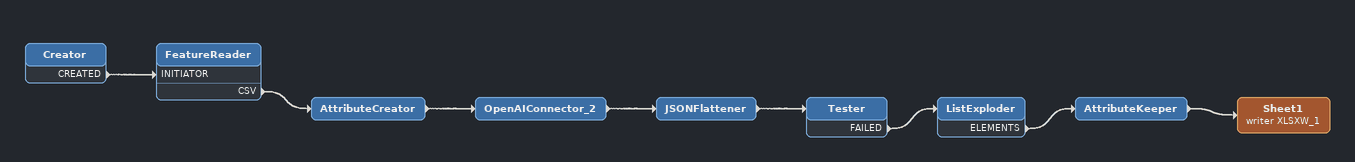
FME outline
Creator
    CREATED -> FeatureReader [INITIATOR]
FeatureReader
    CSV -> AttributeCreator
AttributeCreator
    -> OpenAIConnector_2
OpenAIConnector_2
    -> JSONFlattener
JSONFlattener
    -> Tester
Tester
    FAILED -> ListExploder
ListExploder
    ELEMENTS -> AttributeKeeper
AttributeKeeper
    -> Sheet1 (writer XLSXW_1)
Sheet1 (writer XLSXW_1)
